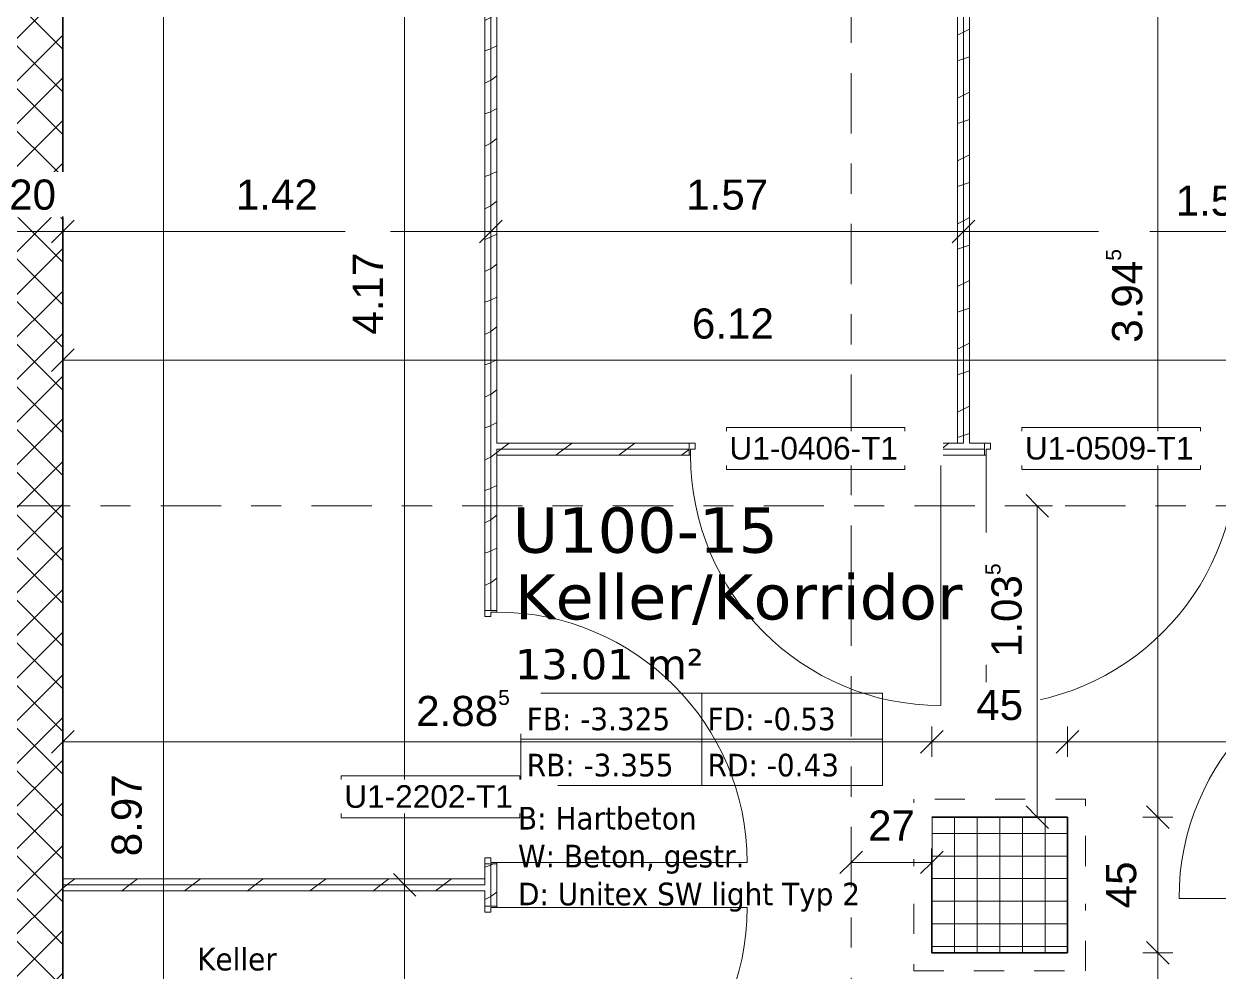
# Model space of a CAD drawing. Header units: metres. Extents: x -86 to 44, y -23 to 39.
# Drawn here: x 8.238 to 12.202, y 11.765 to 14.91 of the extents above; entities that cross this region are included whole.
import ezdxf

# ---------------------------------------------------------------- set-up
doc = ezdxf.new("R2010")
doc.units = ezdxf.units.M
doc.linetypes.add('_Rasterlinie_', pattern=[0.375, 0.2, -0.05, 0.075, -0.05])
doc.linetypes.add('Strichpunkt - Fein', pattern=[0.2, 0.1, -0.05, 0, -0.05])
for name, color, linetype, lineweight in [('A-____-____-DIMS', 7, 'Continuous', 5), ('A-____-____-DIMS-50', 7, 'Continuous', 5), ('A-AREA-____-IDEN', 7, 'Continuous', 5), ('A-DOOR-____-IDEN', 7, 'Continuous', 5), ('A-DOOR-____-OTLN', 7, 'Continuous', 9), ('A-DOOR-FRAM-MCUT', 7, 'Continuous', 9), ('A-DOOR-OPNG-OTLN', 7, 'Continuous', 9), ('A-FLOR-____-OVHD', 7, 'Strichpunkt - Fein', 9), ('A-WALL-____-MCUT', 7, 'Continuous', 35), ('A-WALL-____-PATT', 7, 'Continuous', 35), ('A-WALL-FNSH-MCUT', 7, 'Continuous', 35), ('S-COLS-____-MCUT', 7, 'Continuous', 35), ('S-COLS-____-OTLN', 7, 'Continuous', 9), ('S-GRID-____-OTLN', 7, 'Continuous', 5)]:
    doc.layers.add(name, color=color, linetype=linetype, lineweight=lineweight)
doc.styles.add('Arial_1', font='arial.ttf', dxfattribs={"height": 0.1})
doc.styles.add('Arial_2', font='arial.ttf', dxfattribs={"height": 0.075})
doc.styles.add('Verdana_2', font='verdana.ttf', dxfattribs={"height": 0.1})
doc.styles.add('Verdana_3', font='verdana.ttf', dxfattribs={"width": 0.9, "height": 0.075})
doc.styles.add('Verdana_4', font='verdana.ttf', dxfattribs={"height": 0.15})
doc.dimstyles.new('SUB_Rohbau_fein', dxfattribs={"dimscale": 0.3048, "dimtxt": 0.102026, "dimasz": 0.246063, "dimexe": 0.164042, "dimexo": 0.0625, "dimgap": 0.123031, "dimtad": 1, "dimdec": 1, "dimlfac": 100, "dimrnd": 0.5, "dimdsep": 46, "dimtxsty": 'Arial_1', "dimblk1": 'OBLIQUE', "dimblk2": 'OBLIQUE', "dimsah": 1, "dimcen": 0.09, "dimazin": 0, "dimtfac": 1, "dimtdec": 4, "dimtix": 1, "dimtmove": 0, "dimatfit": 3, "dimfxl": 0.164042, "dimfxlon": 1, "dimtvp": 1, "dimtfill": 1, "dimtolj": 1, "dimtzin": 0, "dimarcsym": 2})
doc.dimstyles.new('SUB_Rohbau_fein_2', dxfattribs={"dimscale": 0.3048, "dimtxt": 0.102026, "dimasz": 0.246063, "dimexe": 0.164042, "dimexo": 0.0625, "dimgap": 0.123031, "dimtad": 1, "dimrnd": 0.005, "dimzin": 0, "dimdsep": 46, "dimtxsty": 'Arial_1', "dimblk1": 'OBLIQUE', "dimblk2": 'OBLIQUE', "dimsah": 1, "dimcen": 0.09, "dimazin": 0, "dimtfac": 1, "dimtdec": 4, "dimtix": 1, "dimtmove": 2, "dimatfit": 3, "dimfxl": 0.164042, "dimfxlon": 1, "dimtvp": 1, "dimtfill": 1, "dimtolj": 1, "dimtzin": 0, "dimarcsym": 2})
doc.dimstyles.new('SUB_Rohbau_fein_7', dxfattribs={"dimscale": 0.3048, "dimtxt": 0.102026, "dimasz": 0.246063, "dimexe": 0.164042, "dimexo": 0.0625, "dimgap": 0.123031, "dimtad": 1, "dimrnd": 0.005, "dimzin": 0, "dimdsep": 46, "dimtxsty": 'Arial_1', "dimblk1": 'OBLIQUE', "dimblk2": 'OBLIQUE', "dimsah": 1, "dimcen": 0.09, "dimazin": 0, "dimtfac": 1, "dimtdec": 4, "dimtix": 1, "dimtmove": 0, "dimatfit": 3, "dimfxl": 0.164042, "dimfxlon": 1, "dimtvp": 1, "dimtfill": 1, "dimtolj": 1, "dimtzin": 0, "dimarcsym": 2})
doc.dimstyles.new('SUB_Rohbau_fein_8', dxfattribs={"dimscale": 0.3048, "dimtxt": 0.102026, "dimasz": 0.246063, "dimexe": 0.164042, "dimexo": 0.0625, "dimgap": 0.123031, "dimtad": 1, "dimdec": 1, "dimlfac": 100, "dimrnd": 0.5, "dimdsep": 46, "dimtxsty": 'Arial_1', "dimblk1": 'OBLIQUE', "dimblk2": 'OBLIQUE', "dimsah": 1, "dimcen": 0.09, "dimazin": 0, "dimtfac": 1, "dimtdec": 4, "dimtix": 1, "dimtmove": 0, "dimatfit": 3, "dimfxl": 0.164042, "dimfxlon": 1, "dimtvp": 1, "dimtfill": 1, "dimtolj": 1, "dimtzin": 0, "dimarcsym": 2})
pattern_1 = [(216.87, (0.0833, 0.20825), (0.62474926, 0.41650112), [0.10412, -0.93712]), (206.565, (0.20825, 0.14578), (-0.20825414, -0.2082493), [0.23283, -0.23283]), (198.435, (0.20825, 0.04165), (-0.41650024, -0.20824584), [0.13171, -0.52684])]

# ---------------------------------------------------------------- blocks, each defined once
blk = doc.blocks.new('TU DF 1 - Rahmenstock - stumpf einschlagend - 800x1900 Kellerabteil-V76--01_UG_OK_FFB_AF')
at = {"layer": 'A-DOOR-FRAM-MCUT', "color": 253, "true_color": 0x999999}
for p, q in [((-0.42, 0.02), (-0.4, 0.02)), ((-0.42, -0.02), (-0.42, 0.02)), ((-0.4, 0.02), (-0.4, 0)), ((0.4, 0.02), (0.42, 0.02)), ((0.4, 0), (0.4, 0.02)), ((0.42, 0.02), (0.42, -0.02)), ((-0.415, -0.02), (-0.42, -0.02)), ((-0.415, 0), (-0.415, -0.02)), ((-0.4, 0), (-0.415, 0)), ((0.415, 0), (0.4, 0)), ((0.415, -0.02), (0.415, 0)), ((0.42, -0.02), (0.415, -0.02))]:
    blk.add_line(p, q, dxfattribs=at)
at = {"layer": 'A-DOOR-OPNG-OTLN', "color": 253, "true_color": 0x999999}
blk.add_line((0.415, -0.02), (0.415, -0.85), dxfattribs=at)
blk.add_arc((0.415, -0.02), 0.83, 180, 270, dxfattribs=at)
blk = doc.blocks.new('TU DF 1 - Rahmenstock - stumpf einschlagend - 800x1900 Kellerabteil-V77--01_UG_OK_FFB_AF')
at = {"layer": 'A-DOOR-FRAM-MCUT', "color": 253, "true_color": 0x999999}
for p, q in [((-0.415, 0.02), (-0.42, 0.02)), ((-0.42, 0.02), (-0.42, -0.02)), ((-0.415, 0), (-0.415, 0.02)), ((-0.4, 0), (-0.415, 0)), ((-0.4, -0.02), (-0.4, 0)), ((0.415, 0), (0.4, 0)), ((0.4, 0), (0.4, -0.02)), ((0.42, 0.02), (0.415, 0.02)), ((0.415, 0.02), (0.415, 0)), ((0.42, -0.02), (0.42, 0.02)), ((-0.42, -0.02), (-0.4, -0.02)), ((0.4, -0.02), (0.42, -0.02))]:
    blk.add_line(p, q, dxfattribs=at)
at = {"layer": 'A-DOOR-OPNG-OTLN', "color": 253, "true_color": 0x999999}
blk.add_line((0.415, 0.02), (0.415, 0.85), dxfattribs=at)
blk.add_arc((0.415, 0.02), 0.83, 90, 180, dxfattribs=at)
blk = doc.blocks.new('TU DF 1 - Rahmenstock - stumpf einschlagend - 800x1900 Kellerabteil-41621821--01_UG_OK_FFB_AF')
at = {"layer": 'A-DOOR-FRAM-MCUT', "color": 253, "true_color": 0x999999}
for p, q in [((-0.42, 0.02), (-0.4, 0.02)), ((-0.42, -0.02), (-0.42, 0.02)), ((-0.4, 0.02), (-0.4, 0)), ((0.4, 0.02), (0.42, 0.02)), ((0.4, 0), (0.4, 0.02)), ((0.42, 0.02), (0.42, -0.02)), ((-0.415, -0.02), (-0.42, -0.02)), ((-0.415, 0), (-0.415, -0.02)), ((-0.4, 0), (-0.415, 0)), ((0.415, 0), (0.4, 0)), ((0.415, -0.02), (0.415, 0)), ((0.42, -0.02), (0.415, -0.02))]:
    blk.add_line(p, q, dxfattribs=at)
at = {"layer": 'A-DOOR-OPNG-OTLN', "color": 253, "true_color": 0x999999}
blk.add_line((0.415, -0.02), (0.415, -0.85), dxfattribs=at)
blk.add_arc((0.415, -0.02), 0.83, 180, 270, dxfattribs=at)
blk = doc.blocks.new('Beschriftung_Räume-SUB - OK_varriert-31033571--01_UG_OK_FFB_AF')
at = {"layer": 'A-AREA-____-IDEN'}
for p, q in [((0, -0.01263), (0.024, -0.01263)), ((0, -0.018752), (0, -0.01263)), ((0.012, -0.01263), (0.012, -0.018752)), ((0.024, -0.01263), (0.024, -0.018752)), ((0, -0.015691), (0.024, -0.015691)), ((0.024, -0.018752), (0, -0.018752))]:
    blk.add_line(p, q, dxfattribs=at)
blk = doc.blocks.new('DIMBLOCK476--01_UG_OK_FFB_AF')
at = {"layer": 'A-____-____-DIMS-50'}
for p, q in [((8.367, 13.7941), (8.367, 13.8441)), ((14.487, 13.7941), (14.487, 13.8441)), ((8.367, 13.7941), (8.4045, 13.8316)), ((14.487, 13.7941), (14.5245, 13.8316)), ((8.367, 13.7941), (8.3295, 13.7566)), ((14.487, 13.7941), (8.367, 13.7941)), ((8.367, 13.7941), (8.367, 13.7441)), ((14.487, 13.7941), (14.4495, 13.7566)), ((14.487, 13.7941), (14.487, 13.7441))]:
    blk.add_line(p, q, dxfattribs=at)
at = {"layer": 'A-____-____-DIMS-50', "color": 0, "insert": (10.4539, 13.9661), "char_height": 0.1, "width": 0.325653, "attachment_point": 1, "line_spacing_factor": 0.941778, "style": 'Arial_1', "bg_fill": 3, "box_fill_scale": 1.25, "bg_fill_color": 256, "bg_fill_true_color": 13158600, "bg_fill_transparency": 0}
blk.add_mtext('6.12', dxfattribs=at)
blk = doc.blocks.new('_Oblique')
at = {"color": 0, "linetype": 'ByBlock', "lineweight": -2}
blk.add_line((-0.5, -0.5), (0.5, 0.5), dxfattribs=at)
blk = doc.blocks.new('DIMBLOCK477--01_UG_OK_FFB_AF')
at = {"layer": 'A-____-____-DIMS-50'}
for p, q in [((8.367, 12.5291), (8.367, 12.5791)), ((11.2495, 12.5291), (11.2495, 12.5791)), ((8.367, 12.5291), (8.3295, 12.4916)), ((8.367, 12.5291), (8.4045, 12.5666)), ((8.367, 12.5291), (11.2495, 12.5291)), ((8.367, 12.5291), (8.367, 12.4791)), ((11.2495, 12.5291), (11.212, 12.4916)), ((11.2495, 12.5291), (11.287, 12.5666)), ((11.2495, 12.5291), (11.2495, 12.4791))]:
    blk.add_line(p, q, dxfattribs=at)
at = {"layer": 'A-____-____-DIMS-50', "color": 0, "insert": (9.5393, 12.7011), "char_height": 0.1, "width": 0.388091, "attachment_point": 1, "line_spacing_factor": 0.941778, "style": 'Arial_1', "bg_fill": 3, "box_fill_scale": 1.25, "bg_fill_color": 256, "bg_fill_true_color": 13158600, "bg_fill_transparency": 0}
blk.add_mtext('2.88\\A2\\H0.5x;\\S5^  ;\\H2x;', dxfattribs=at)
blk = doc.blocks.new('DIMBLOCK478--01_UG_OK_FFB_AF')
at = {"layer": 'A-____-____-DIMS-50'}
for p, q in [((11.2495, 12.5291), (11.2495, 12.5791)), ((11.6995, 12.5291), (11.6995, 12.5791)), ((11.2495, 12.5291), (11.212, 12.4916)), ((11.2495, 12.5291), (11.287, 12.5666)), ((11.2495, 12.5291), (11.6995, 12.5291)), ((11.2495, 12.5291), (11.2495, 12.4791)), ((11.6995, 12.5291), (11.662, 12.4916)), ((11.6995, 12.5291), (11.737, 12.5666)), ((11.6995, 12.5291), (11.6995, 12.4791))]:
    blk.add_line(p, q, dxfattribs=at)
at = {"layer": 'A-____-____-DIMS-50', "color": 0, "insert": (11.3969, 12.7011), "char_height": 0.1, "width": 0.186088, "attachment_point": 1, "line_spacing_factor": 0.941778, "style": 'Arial_1', "bg_fill": 3, "box_fill_scale": 1.25, "bg_fill_color": 256, "bg_fill_true_color": 13158600, "bg_fill_transparency": 0}
blk.add_mtext('45', dxfattribs=at)
blk = doc.blocks.new('DIMBLOCK479--01_UG_OK_FFB_AF')
at = {"layer": 'A-____-____-DIMS-50'}
for p, q in [((11.6995, 12.5291), (11.6995, 12.5791)), ((16.322, 12.5291), (16.322, 12.5791)), ((11.6995, 12.5291), (11.662, 12.4916)), ((11.6995, 12.5291), (11.737, 12.5666)), ((11.6995, 12.5291), (16.322, 12.5291)), ((11.6995, 12.5291), (11.6995, 12.4791)), ((16.322, 12.5291), (16.2845, 12.4916)), ((16.322, 12.5291), (16.3595, 12.5666)), ((16.322, 12.5291), (16.322, 12.4791))]:
    blk.add_line(p, q, dxfattribs=at)
at = {"layer": 'A-____-____-DIMS-50', "color": 0, "insert": (13.2564, 12.7011), "char_height": 0.1, "width": 0.388091, "attachment_point": 1, "line_spacing_factor": 0.941778, "style": 'Arial_1', "bg_fill": 3, "box_fill_scale": 1.25, "bg_fill_color": 256, "bg_fill_true_color": 13158600, "bg_fill_transparency": 0}
blk.add_mtext('4.62\\A2\\H0.5x;\\S5^  ;\\H2x;', dxfattribs=at)
blk = doc.blocks.new('DIMBLOCK503--01_UG_OK_FFB_AF')
at = {"layer": 'A-____-____-DIMS-50'}
for p, q in [((8.7011, 16.2216), (8.6636, 16.2591)), ((8.7011, 16.2216), (8.6511, 16.2216)), ((8.7011, 16.2216), (8.7011, 7.2516)), ((8.7011, 16.2216), (8.7386, 16.1841)), ((8.7011, 16.2216), (8.7511, 16.2216)), ((8.7011, 7.2516), (8.6636, 7.2891)), ((8.7011, 7.2516), (8.6511, 7.2516)), ((8.7011, 7.2516), (8.7386, 7.2141)), ((8.7011, 7.2516), (8.7511, 7.2516))]:
    blk.add_line(p, q, dxfattribs=at)
at = {"layer": 'A-____-____-DIMS-50', "color": 0, "insert": (8.529, 12.1492), "char_height": 0.1, "width": 0.325653, "attachment_point": 1, "rotation": 90, "line_spacing_factor": 0.941778, "style": 'Arial_1', "bg_fill": 3, "box_fill_scale": 1.25, "bg_fill_color": 256, "bg_fill_true_color": 13158600, "bg_fill_transparency": 0}
blk.add_mtext('8.97', dxfattribs=at)
blk = doc.blocks.new('DIMBLOCK1500--01_UG_OK_FFB_AF')
at = {"layer": 'A-____-____-DIMS-50'}
for p, q in [((8.167, 14.2216), (8.167, 14.2716)), ((8.367, 14.2216), (8.367, 14.2716)), ((8.167, 14.2216), (8.2045, 14.2591)), ((8.367, 14.2216), (8.4045, 14.2591)), ((8.167, 14.2216), (8.1295, 14.1841)), ((8.167, 14.2216), (8.367, 14.2216)), ((8.167, 14.2216), (8.167, 14.1716)), ((8.367, 14.2216), (8.3295, 14.1841)), ((8.367, 14.2216), (8.367, 14.1716))]:
    blk.add_line(p, q, dxfattribs=at)
at = {"layer": 'A-____-____-DIMS-50', "color": 0, "insert": (8.1894, 14.3936), "char_height": 0.1, "width": 0.186088, "attachment_point": 1, "line_spacing_factor": 0.941778, "style": 'Arial_1', "bg_fill": 3, "box_fill_scale": 1.25, "bg_fill_color": 256, "bg_fill_true_color": 13158600, "bg_fill_transparency": 0}
blk.add_mtext('20', dxfattribs=at)
blk = doc.blocks.new('DIMBLOCK1501--01_UG_OK_FFB_AF')
at = {"layer": 'A-____-____-DIMS-50'}
for p, q in [((8.367, 14.2216), (8.367, 14.2716)), ((9.787, 14.2216), (9.787, 14.2716)), ((8.367, 14.2216), (8.4045, 14.2591)), ((9.787, 14.2216), (9.8245, 14.2591)), ((8.367, 14.2216), (8.3295, 14.1841)), ((8.367, 14.2216), (9.787, 14.2216)), ((8.367, 14.2216), (8.367, 14.1716)), ((9.787, 14.2216), (9.7495, 14.1841)), ((9.787, 14.2216), (9.787, 14.1716))]:
    blk.add_line(p, q, dxfattribs=at)
at = {"layer": 'A-____-____-DIMS-50', "color": 0, "insert": (8.9413, 14.3936), "char_height": 0.1, "width": 0.325653, "attachment_point": 1, "line_spacing_factor": 0.941778, "style": 'Arial_1', "bg_fill": 3, "box_fill_scale": 1.25, "bg_fill_color": 256, "bg_fill_true_color": 13158600, "bg_fill_transparency": 0}
blk.add_mtext('1.42', dxfattribs=at)
blk = doc.blocks.new('DIMBLOCK1502--01_UG_OK_FFB_AF')
at = {"layer": 'A-____-____-DIMS-50'}
for p, q in [((9.787, 14.2216), (9.787, 14.2716)), ((11.3545, 14.2216), (11.3545, 14.2716)), ((9.787, 14.2216), (9.8245, 14.2591)), ((11.3545, 14.2216), (11.392, 14.2591)), ((9.787, 14.2216), (9.7495, 14.1841)), ((9.787, 14.2216), (11.3545, 14.2216)), ((9.787, 14.2216), (9.787, 14.1716)), ((11.3545, 14.2216), (11.317, 14.1841)), ((11.3545, 14.2216), (11.3545, 14.1716))]:
    blk.add_line(p, q, dxfattribs=at)
at = {"layer": 'A-____-____-DIMS-50', "color": 0, "insert": (10.435, 14.3936), "char_height": 0.1, "width": 0.325653, "attachment_point": 1, "line_spacing_factor": 0.941778, "style": 'Arial_1', "bg_fill": 3, "box_fill_scale": 1.25, "bg_fill_color": 256, "bg_fill_true_color": 13158600, "bg_fill_transparency": 0}
blk.add_mtext('1.57', dxfattribs=at)
blk = doc.blocks.new('DIMBLOCK1503--01_UG_OK_FFB_AF')
at = {"layer": 'A-____-____-DIMS-50'}
for p, q in [((11.3545, 14.2216), (11.3545, 14.2716)), ((12.9195, 14.2216), (12.9195, 14.2716)), ((11.3545, 14.2216), (11.392, 14.2591)), ((12.9195, 14.2216), (12.957, 14.2591)), ((11.3545, 14.2216), (11.317, 14.1841)), ((11.3545, 14.2216), (12.9195, 14.2216)), ((11.3545, 14.2216), (11.3545, 14.1716)), ((12.9195, 14.2216), (12.882, 14.1841)), ((12.9195, 14.2216), (12.9195, 14.1716))]:
    blk.add_line(p, q, dxfattribs=at)
at = {"layer": 'A-____-____-DIMS-50', "color": 0, "insert": (12.0583, 14.3936), "char_height": 0.1, "width": 0.388091, "attachment_point": 1, "line_spacing_factor": 0.941778, "style": 'Arial_1', "bg_fill": 3, "box_fill_scale": 1.25, "bg_fill_color": 256, "bg_fill_true_color": 13158600, "bg_fill_transparency": 0}
blk.add_mtext('1.56\\A2\\H0.5x;\\S5^  ;\\H2x;', dxfattribs=at)
blk = doc.blocks.new('DIMBLOCK1506--01_UG_OK_FFB_AF')
at = {"layer": 'A-____-____-DIMS-50'}
for p, q in [((9.5011, 16.2216), (9.4636, 16.2591)), ((9.5011, 16.2216), (9.4511, 16.2216)), ((9.5011, 16.2216), (9.5011, 12.0541)), ((9.5011, 16.2216), (9.5386, 16.1841)), ((9.5011, 16.2216), (9.5511, 16.2216)), ((9.5011, 12.0541), (9.4636, 12.0916)), ((9.5011, 12.0541), (9.4511, 12.0541)), ((9.5011, 12.0541), (9.5386, 12.0166)), ((9.5011, 12.0541), (9.5511, 12.0541))]:
    blk.add_line(p, q, dxfattribs=at)
at = {"layer": 'A-____-____-DIMS-50', "color": 0, "insert": (9.329, 13.879), "char_height": 0.1, "width": 0.325653, "attachment_point": 1, "rotation": 90, "line_spacing_factor": 0.941778, "style": 'Arial_1', "bg_fill": 3, "box_fill_scale": 1.25, "bg_fill_color": 256, "bg_fill_true_color": 13158600, "bg_fill_transparency": 0}
blk.add_mtext('4.17', dxfattribs=at)
blk = doc.blocks.new('DIMBLOCK1507--01_UG_OK_FFB_AF')
at = {"layer": 'A-____-____-DIMS-50'}
for p, q in [((9.5011, 12.0541), (9.4636, 12.0916)), ((9.5011, 12.0541), (9.4511, 12.0541)), ((9.5011, 12.0541), (9.5011, 7.2516)), ((9.5011, 12.0541), (9.5386, 12.0166)), ((9.5011, 12.0541), (9.5511, 12.0541)), ((9.5011, 7.2516), (9.4636, 7.2891)), ((9.5011, 7.2516), (9.4511, 7.2516)), ((9.5011, 7.2516), (9.5386, 7.2141)), ((9.5011, 7.2516), (9.5511, 7.2516))]:
    blk.add_line(p, q, dxfattribs=at)
at = {"layer": 'A-____-____-DIMS-50', "color": 0, "insert": (9.329, 9.366), "char_height": 0.1, "width": 0.388091, "attachment_point": 1, "rotation": 90, "line_spacing_factor": 0.941778, "style": 'Arial_1', "bg_fill": 3, "box_fill_scale": 1.25, "bg_fill_color": 256, "bg_fill_true_color": 13158600, "bg_fill_transparency": 0}
blk.add_mtext('4.80\\A2\\H0.5x;\\S5^  ;\\H2x;', dxfattribs=at)
blk = doc.blocks.new('DIMBLOCK1517--01_UG_OK_FFB_AF')
at = {"layer": 'A-____-____-DIMS-50'}
for p, q in [((9.5011, 16.2216), (9.4636, 16.2591)), ((9.5011, 16.2216), (9.4511, 16.2216)), ((9.5011, 16.2216), (9.5011, 12.0541)), ((9.5011, 16.2216), (9.5386, 16.1841)), ((9.5011, 16.2216), (9.5511, 16.2216)), ((9.5011, 12.0541), (9.4636, 12.0916)), ((9.5011, 12.0541), (9.4511, 12.0541)), ((9.5011, 12.0541), (9.5386, 12.0166)), ((9.5011, 12.0541), (9.5511, 12.0541))]:
    blk.add_line(p, q, dxfattribs=at)
at = {"layer": 'A-____-____-DIMS-50', "color": 0, "insert": (9.329, 13.879), "char_height": 0.1, "width": 0.325653, "attachment_point": 1, "rotation": 90, "line_spacing_factor": 0.941778, "style": 'Arial_1', "bg_fill": 3, "box_fill_scale": 1.25, "bg_fill_color": 256, "bg_fill_true_color": 13158600, "bg_fill_transparency": 0}
blk.add_mtext('4.17', dxfattribs=at)
blk = doc.blocks.new('DIMBLOCK1518--01_UG_OK_FFB_AF')
at = {"layer": 'A-____-____-DIMS-50'}
for p, q in [((9.5011, 12.0541), (9.4636, 12.0916)), ((9.5011, 12.0541), (9.4511, 12.0541)), ((9.5011, 12.0541), (9.5011, 7.2516)), ((9.5011, 12.0541), (9.5386, 12.0166)), ((9.5011, 12.0541), (9.5511, 12.0541)), ((9.5011, 7.2516), (9.4636, 7.2891)), ((9.5011, 7.2516), (9.4511, 7.2516)), ((9.5011, 7.2516), (9.5386, 7.2141)), ((9.5011, 7.2516), (9.5511, 7.2516))]:
    blk.add_line(p, q, dxfattribs=at)
at = {"layer": 'A-____-____-DIMS-50', "color": 0, "insert": (9.329, 9.366), "char_height": 0.1, "width": 0.388091, "attachment_point": 1, "rotation": 90, "line_spacing_factor": 0.941778, "style": 'Arial_1', "bg_fill": 3, "box_fill_scale": 1.25, "bg_fill_color": 256, "bg_fill_true_color": 13158600, "bg_fill_transparency": 0}
blk.add_mtext('4.80\\A2\\H0.5x;\\S5^  ;\\H2x;', dxfattribs=at)
blk = doc.blocks.new('DIMBLOCK1523--01_UG_OK_FFB_AF')
at = {"layer": 'A-____-____-DIMS-50'}
for p, q in [((11.9995, 11.8291), (11.962, 11.8666)), ((11.9995, 11.8291), (11.9495, 11.8291)), ((11.9995, 7.2516), (11.9995, 11.8291)), ((11.9995, 11.8291), (12.037, 11.7916)), ((11.9995, 11.8291), (12.0495, 11.8291)), ((11.9995, 7.2516), (11.962, 7.2891)), ((11.9995, 7.2516), (11.9495, 7.2516)), ((11.9995, 7.2516), (12.037, 7.2141)), ((11.9995, 7.2516), (12.0495, 7.2516))]:
    blk.add_line(p, q, dxfattribs=at)
at = {"layer": 'A-____-____-DIMS-50', "color": 0, "insert": (11.8275, 9.4046), "char_height": 0.1, "width": 0.325653, "attachment_point": 1, "rotation": 90, "line_spacing_factor": 0.941778, "style": 'Arial_1', "bg_fill": 3, "box_fill_scale": 1.25, "bg_fill_color": 256, "bg_fill_true_color": 13158600, "bg_fill_transparency": 0}
blk.add_mtext('4.58', dxfattribs=at)
blk = doc.blocks.new('DIMBLOCK1524--01_UG_OK_FFB_AF')
at = {"layer": 'A-____-____-DIMS-50'}
for p, q in [((11.9995, 12.2791), (11.962, 12.3166)), ((11.9995, 12.2791), (11.9495, 12.2791)), ((11.9995, 11.8291), (11.9995, 12.2791)), ((11.9995, 12.2791), (12.037, 12.2416)), ((11.9995, 12.2791), (12.0495, 12.2791)), ((11.9995, 11.8291), (11.962, 11.8666)), ((11.9995, 11.8291), (11.9495, 11.8291)), ((11.9995, 11.8291), (12.037, 11.7916)), ((11.9995, 11.8291), (12.0495, 11.8291))]:
    blk.add_line(p, q, dxfattribs=at)
at = {"layer": 'A-____-____-DIMS-50', "color": 0, "insert": (11.8275, 11.9765), "char_height": 0.1, "width": 0.186088, "attachment_point": 1, "rotation": 90, "line_spacing_factor": 0.941778, "style": 'Arial_1', "bg_fill": 3, "box_fill_scale": 1.25, "bg_fill_color": 256, "bg_fill_true_color": 13158600, "bg_fill_transparency": 0}
blk.add_mtext('45', dxfattribs=at)
blk = doc.blocks.new('DIMBLOCK1525--01_UG_OK_FFB_AF')
at = {"layer": 'A-____-____-DIMS-50'}
for p, q in [((11.9995, 16.2216), (11.962, 16.2591)), ((11.9995, 16.2216), (11.9495, 16.2216)), ((11.9995, 12.2791), (11.9995, 16.2216)), ((11.9995, 16.2216), (12.037, 16.1841)), ((11.9995, 16.2216), (12.0495, 16.2216)), ((11.9995, 12.2791), (11.962, 12.3166)), ((11.9995, 12.2791), (11.9495, 12.2791)), ((11.9995, 12.2791), (12.037, 12.2416)), ((11.9995, 12.2791), (12.0495, 12.2791))]:
    blk.add_line(p, q, dxfattribs=at)
at = {"layer": 'A-____-____-DIMS-50', "color": 0, "insert": (11.8275, 13.8524), "char_height": 0.1, "width": 0.388091, "attachment_point": 1, "rotation": 90, "line_spacing_factor": 0.941778, "style": 'Arial_1', "bg_fill": 3, "box_fill_scale": 1.25, "bg_fill_color": 256, "bg_fill_true_color": 13158600, "bg_fill_transparency": 0}
blk.add_mtext('3.94\\A2\\H0.5x;\\S5^  ;\\H2x;', dxfattribs=at)
blk = doc.blocks.new('DIMBLOCK2029--01_UG_OK_FFB_AF')
at = {"layer": 'A-____-____-DIMS-50'}
for p, q in [((10.982, 12.1291), (10.982, 12.1791)), ((11.2495, 12.1291), (11.2495, 12.1791)), ((10.982, 12.1291), (11.0195, 12.1666)), ((11.2495, 12.1291), (11.287, 12.1666)), ((10.982, 12.1291), (10.9445, 12.0916)), ((10.982, 12.1291), (11.2495, 12.1291)), ((10.982, 12.1291), (10.982, 12.0791)), ((11.2495, 12.1291), (11.212, 12.0916)), ((11.2495, 12.1291), (11.2495, 12.0791))]:
    blk.add_line(p, q, dxfattribs=at)
at = {"layer": 'A-____-____-DIMS-50', "color": 0, "insert": (11.0382, 12.3011), "char_height": 0.1, "width": 0.186088, "attachment_point": 1, "line_spacing_factor": 0.941778, "style": 'Arial_1', "bg_fill": 3, "box_fill_scale": 1.25, "bg_fill_color": 256, "bg_fill_true_color": 13158600, "bg_fill_transparency": 0}
blk.add_mtext('27', dxfattribs=at)
blk = doc.blocks.new('DIMBLOCK2030--01_UG_OK_FFB_AF')
at = {"layer": 'A-____-____-DIMS-50'}
for p, q in [((11.5995, 13.3116), (11.562, 13.3491)), ((11.5995, 13.3116), (11.5495, 13.3116)), ((11.5995, 12.2791), (11.5995, 13.3116)), ((11.5995, 13.3116), (11.637, 13.2741)), ((11.5995, 13.3116), (11.6495, 13.3116)), ((11.5995, 12.2791), (11.562, 12.3166)), ((11.5995, 12.2791), (11.5495, 12.2791)), ((11.5995, 12.2791), (11.637, 12.2416)), ((11.5995, 12.2791), (11.6495, 12.2791))]:
    blk.add_line(p, q, dxfattribs=at)
at = {"layer": 'A-____-____-DIMS-50', "color": 0, "insert": (11.4275, 12.8098), "char_height": 0.1, "width": 0.388091, "attachment_point": 1, "rotation": 90, "line_spacing_factor": 0.941778, "style": 'Arial_1', "bg_fill": 3, "box_fill_scale": 1.25, "bg_fill_color": 256, "bg_fill_true_color": 13158600, "bg_fill_transparency": 0}
blk.add_mtext('1.03\\A2\\H0.5x;\\S5^  ;\\H2x;', dxfattribs=at)

msp = doc.modelspace()

# ---------------------------------------------------------------- hatches: boundary and pattern name
at = {"layer": 'A-WALL-____-PATT', "lineweight": 9}
h = msp.add_hatch(dxfattribs=at)
h.set_pattern_fill('FP_1', color=256, style=0, pattern_type=2)
h.set_pattern_definition([(45, (0, 0), (-0.0707107, 0.0707107), []), (135, (0, 0), (-0.0707107, -0.0707107), [])])
h.paths.add_polyline_path([(8.3295, 7.2516), (8.367, 7.2516), (8.367, 16.5716), (8.167, 16.5716), (8.167, 7.2516), (8.2895, 7.2516)])
at = {"layer": 'A-WALL-____-PATT', "lineweight": 9, "true_color": 0xc3b7ad}
h = msp.add_hatch(dxfattribs=at)
h.set_pattern_fill('FP_4', color=9, style=0, pattern_type=2)
h.set_pattern_definition(pattern_1)
h.paths.add_polyline_path([(9.787, 7.2516), (9.787, 11.1441), (9.767, 11.1441), (9.767, 7.2516)])
h.paths.add_polyline_path([(9.767, 11.9841), (9.787, 11.9841), (9.787, 12.1241), (9.767, 12.1241), (9.767, 12.0341)])
h.paths.add_polyline_path([(9.787, 12.9641), (9.787, 16.2216), (9.767, 16.2216), (9.767, 12.9641)])
h = msp.add_hatch(dxfattribs=at)
h.set_pattern_fill('FP_4', color=9, style=0, pattern_type=2)
h.set_pattern_definition(pattern_1)
h.paths.add_polyline_path([(9.787, 7.2516), (9.807, 7.2516), (9.807, 11.1441), (9.787, 11.1441), (9.787, 7.8838)])
h.paths.add_polyline_path([(9.787, 11.9841), (9.807, 11.9841), (9.807, 12.1241), (9.787, 12.1241)])
h.paths.add_polyline_path([(9.787, 12.9641), (9.807, 12.9641), (9.807, 16.2216), (9.787, 16.2216), (9.787, 13.7178)])
h = msp.add_hatch(dxfattribs=at)
h.set_pattern_fill('FP_4', color=9, style=0, pattern_type=2)
h.set_pattern_definition(pattern_1)
h.paths.add_polyline_path([(11.3345, 13.5191), (11.3545, 13.5191), (11.3545, 16.2216), (11.3345, 16.2216), (11.3345, 13.7178)])
h = msp.add_hatch(dxfattribs=at)
h.set_pattern_fill('FP_4', color=9, style=0, pattern_type=2)
h.set_pattern_definition(pattern_1)
h.paths.add_polyline_path([(11.3545, 13.5191), (11.3745, 13.5191), (11.3745, 16.2216), (11.3545, 16.2216), (11.3545, 13.7178)])
h = msp.add_hatch(dxfattribs=at)
h.set_pattern_fill('FP_4', color=9, style=0, pattern_type=2)
h.set_pattern_definition(pattern_1)
h.paths.add_polyline_path([(12.8995, 13.4991), (12.8995, 13.5191), (12.2645, 13.5191), (12.2645, 13.4991), (12.3945, 13.4991)])
h.paths.add_polyline_path([(10.1536, 13.4991), (10.4445, 13.4991), (10.4445, 13.5191), (9.807, 13.5191), (9.807, 13.4991)])
h.paths.add_polyline_path([(11.4245, 13.4991), (11.4245, 13.5191), (11.2845, 13.5191), (11.2845, 13.4991), (11.3829, 13.4991)])
h = msp.add_hatch(dxfattribs=at)
h.set_pattern_fill('FP_4', color=9, style=0, pattern_type=2)
h.set_pattern_definition(pattern_1)
h.paths.add_polyline_path([(10.4445, 13.4791), (10.4445, 13.4991), (9.807, 13.4991), (9.807, 13.4791), (10.3721, 13.4791)])
h.paths.add_polyline_path([(11.2845, 13.4791), (11.4245, 13.4791), (11.4245, 13.4991), (11.2845, 13.4991)])
h.paths.add_polyline_path([(12.3945, 13.4791), (12.8995, 13.4791), (12.8995, 13.4991), (12.2645, 13.4991), (12.2645, 13.4791)])
h = msp.add_hatch(dxfattribs=at)
h.set_pattern_fill('FP_4', color=9, style=0, pattern_type=2)
h.set_pattern_definition(pattern_1)
h.paths.add_polyline_path([(9.3598, 12.0541), (9.767, 12.0541), (9.767, 12.0741), (8.367, 12.0741), (8.367, 12.0541), (8.3691, 12.0541)])
h = msp.add_hatch(dxfattribs=at)
h.set_pattern_fill('FP_4', color=9, style=0, pattern_type=2)
h.set_pattern_definition(pattern_1)
h.paths.add_polyline_path([(9.3598, 12.0341), (9.767, 12.0341), (9.767, 12.0541), (8.367, 12.0541), (8.367, 12.0341), (8.3712, 12.0341)])
at = {"layer": 'S-COLS-____-OTLN'}
h = msp.add_hatch(dxfattribs=at)
h.set_pattern_fill('FP_2', color=256, style=0, pattern_type=2)
h.set_pattern_definition([(0, (0, 0), (0, 0.075), []), (90, (0, 0), (-0.075, 5e-18), [])])
h.paths.add_polyline_path([(11.2495, 11.8291), (11.6995, 11.8291), (11.6995, 12.2791), (11.2495, 12.2791)])

# ---------------------------------------------------------------- linework, layer by layer
at = {"layer": 'A-DOOR-____-IDEN', "flags": 128}
msp.add_lwpolyline([(10.5684, 13.5709), (11.1604, 13.5709), (11.1604, 13.4319), (10.5684, 13.4319)], close=True, dxfattribs=at)
at = {"layer": 'A-FLOR-____-OVHD'}
for p, q in [((11.7595, 12.3391), (11.1895, 12.3391)), ((11.1895, 12.3391), (11.1895, 12.1166)), ((11.7595, 12.1166), (11.7595, 12.3391)), ((11.1895, 11.9916), (11.1895, 11.7691)), ((11.7595, 11.7691), (11.7595, 11.9916)), ((11.1895, 11.7691), (11.7595, 11.7691))]:
    msp.add_line(p, q, dxfattribs=at)
at = {"layer": 'A-WALL-____-MCUT'}
msp.add_line((8.367, 7.2516), (8.367, 16.2216), dxfattribs=at)
at = {"layer": 'A-WALL-____-MCUT', "color": 253, "lineweight": 9, "true_color": 0x999999}
for p, q in [((9.787, 12.9641), (9.787, 16.2216)), ((11.3545, 13.5191), (11.3545, 16.2216)), ((11.3345, 13.5191), (11.3545, 13.5191)), ((10.4445, 13.4991), (9.807, 13.4991)), ((9.807, 13.4991), (9.807, 13.4791)), ((11.4245, 13.4991), (11.2845, 13.4991)), ((9.787, 11.9841), (9.787, 12.1241)), ((9.767, 12.0541), (8.367, 12.0541)), ((9.767, 12.0541), (9.767, 12.0741))]:
    msp.add_line(p, q, dxfattribs=at)
at = {"layer": 'A-WALL-FNSH-MCUT', "color": 253, "lineweight": 9, "true_color": 0x999999}
for p, q in [((9.767, 16.2216), (9.767, 12.9641)), ((9.807, 13.5191), (9.807, 16.2216)), ((11.3345, 16.2216), (11.3345, 13.5191)), ((11.3745, 13.5191), (11.3745, 16.2216)), ((10.4445, 13.5191), (9.807, 13.5191)), ((10.4445, 13.4791), (10.4445, 13.5191)), ((11.3345, 13.5191), (11.2845, 13.5191)), ((11.2845, 13.5191), (11.2845, 13.4791)), ((11.4245, 13.5191), (11.3745, 13.5191)), ((11.4245, 13.4791), (11.4245, 13.5191)), ((9.807, 12.9641), (9.807, 13.4791)), ((9.807, 13.4791), (10.4445, 13.4791)), ((11.2845, 13.4791), (11.4245, 13.4791)), ((9.767, 12.9641), (9.807, 12.9641)), ((9.767, 12.1241), (9.767, 12.0741)), ((9.807, 12.1241), (9.767, 12.1241)), ((9.807, 11.9841), (9.807, 12.1241)), ((9.767, 12.0741), (8.367, 12.0741)), ((8.367, 12.0341), (9.767, 12.0341)), ((9.767, 12.0341), (9.767, 11.9841)), ((9.767, 11.9841), (9.807, 11.9841))]:
    msp.add_line(p, q, dxfattribs=at)
at = {"layer": 'S-COLS-____-MCUT'}
for p, q in [((11.6995, 12.2791), (11.2495, 12.2791)), ((11.2495, 12.2791), (11.2495, 11.8291)), ((11.6995, 11.8291), (11.6995, 12.2791)), ((11.2495, 11.8291), (11.6995, 11.8291))]:
    msp.add_line(p, q, dxfattribs=at)
at = {"layer": 'S-GRID-____-OTLN', "color": 8, "linetype": '_Rasterlinie_', "true_color": 0x808080}
for p, q in [((10.982, -3.9534), (10.982, 34.9016)), ((-34.308, 13.3116), (27.9515, 13.3116))]:
    msp.add_line(p, q, dxfattribs=at)

# ---------------------------------------------------------------- block references
at = {"layer": 'A-AREA-____-IDEN', "xscale": 49.99999999999998, "yscale": 49.99999999999998, "zscale": 49.99999999999998}
msp.add_blockref('Beschriftung_Räume-SUB - OK_varriert-31033571--01_UG_OK_FFB_AF', (9.8864, 13.3217), dxfattribs=at)
at = {"layer": 'A-DOOR-____-OTLN', "color": 253, "true_color": 0x999999}
msp.add_blockref('TU DF 1 - Rahmenstock - stumpf einschlagend - 800x1900 Kellerabteil-V76--01_UG_OK_FFB_AF', (10.8645, 13.4991), dxfattribs=at)
for name, p, rotation in [('TU DF 1 - Rahmenstock - stumpf einschlagend - 800x1900 Kellerabteil-V77--01_UG_OK_FFB_AF', (11.8445, 13.4991), 180), ('TU DF 1 - Rahmenstock - stumpf einschlagend - 800x1900 Kellerabteil-V77--01_UG_OK_FFB_AF', (9.787, 12.5441), 270.0000000000001), ('TU DF 1 - Rahmenstock - stumpf einschlagend - 800x1900 Kellerabteil-41621821--01_UG_OK_FFB_AF', (12.9195, 12.4241), 269.9999999999999), ('TU DF 1 - Rahmenstock - stumpf einschlagend - 800x1900 Kellerabteil-V76--01_UG_OK_FFB_AF', (9.787, 11.5641), 90.00000000000007)]:
    msp.add_blockref(name, p, dxfattribs=dict(at, rotation=rotation))

# ---------------------------------------------------------------- texts
at = {"layer": 'A-AREA-____-IDEN', "attachment_point": 1}
for s, insert, char_height, width, style in [('U100-15', (9.8596, 13.306), 0.15, 1.074261, 'Verdana_4'), ('Keller/Korridor', (9.8668, 13.0848), 0.15, 1.819831, 'Verdana_4'), ('13.01 m²', (9.8672, 12.8363), 0.1, 0.817721, 'Verdana_2'), ('FB: -3.325', (9.906, 12.6423), 0.075, 0.624114, 'Verdana_3'), ('FD: -0.53', (10.506, 12.6423), 0.075, 0.562785, 'Verdana_3'), ('RB: -3.355', (9.906, 12.4892), 0.075, 0.638544, 'Verdana_3'), ('RD: -0.43', (10.506, 12.4892), 0.075, 0.577215, 'Verdana_3'), ('B: Hartbeton', (9.8771, 12.313), 0.075, 0.753987, 'Verdana_3'), ('W: Beton, gestr.', (9.8771, 12.1873), 0.075, 0.970443, 'Verdana_3'), ('D: Unitex SW light Typ 2', (9.8771, 12.0616), 0.075, 1.450253, 'Verdana_3')]:
    msp.add_mtext(s, dxfattribs=dict(at, insert=insert, char_height=char_height, width=width, style=style))
at = {"layer": 'A-AREA-____-IDEN', "color": 8, "true_color": 0x808080, "insert": (8.8128, 11.8457), "char_height": 0.075, "width": 0.331899, "attachment_point": 1, "style": 'Verdana_3'}
msp.add_mtext('Keller', dxfattribs=at)

# ---------------------------------------------------------------- dimensions: what is measured, and where the dimension line sits
at = {"layer": 'A-____-____-DIMS'}
dim = msp.add_linear_dim(base=(11.9995, 11.8291), p1=(11.9495, 7.2516), p2=(11.9495, 11.8291), angle=90, dimstyle='SUB_Rohbau_fein_7', override={"dimpost": '<>', "dimfxl": 4.5775}, dxfattribs=at)
dim.commit()
dim.dimension.update_dxf_attribs({"geometry": 'DIMBLOCK1523--01_UG_OK_FFB_AF', "text_midpoint": (11.9109, 9.5403)})

# ---------------------------------------------------------------- next in the draw order: texts
at = {"layer": 'A-DOOR-____-IDEN', "insert": (10.5784, 13.54), "char_height": 0.075, "width": 0.689451, "attachment_point": 1, "style": 'Arial_2', "bg_fill": 3, "box_fill_scale": 1.25, "bg_fill_color": 256, "bg_fill_true_color": 13158600, "bg_fill_transparency": 0}
msp.add_mtext('U1-0406-T1', dxfattribs=at)

# ---------------------------------------------------------------- next in the draw order: dimensions: what is measured, and where the dimension line sits
at = {"layer": 'A-____-____-DIMS'}
for base, p1, p2, override, picture, middle in [((8.367, 14.2216), (8.167, 14.2716), (8.367, 14.2716), {"dimpost": '<>', "dimfxl": 0.2}, 'DIMBLOCK1500--01_UG_OK_FFB_AF', (8.267, 14.3101)), ((11.2494859313, 12.1290575671), (10.9819859313, 12.1790575671), (11.2494859313, 12.1790575671), {"dimpost": '<>', "dimfxl": 0.2675}, 'DIMBLOCK2029--01_UG_OK_FFB_AF', (11.1157359313, 12.2167622058))]:
    dim = msp.add_linear_dim(base=base, p1=p1, p2=p2, dimstyle='SUB_Rohbau_fein_8', override=override, dxfattribs=at)
    dim.commit()
    dim.dimension.update_dxf_attribs({"geometry": picture, "text_midpoint": middle})
dim = msp.add_linear_dim(base=(8.367, 13.7941), p1=(14.487, 13.7441), p2=(8.367, 13.7441), dimstyle='SUB_Rohbau_fein_2', override={"dimpost": '<>', "dimfxl": 6.12}, dxfattribs=at)
dim.commit()
dim.dimension.update_dxf_attribs({"geometry": 'DIMBLOCK476--01_UG_OK_FFB_AF', "text_midpoint": (10.6167, 13.8995), "dimtype": 160})
dim = msp.add_linear_dim(base=(11.2495, 12.5291), p1=(8.367, 12.5791), p2=(11.2495, 12.4791), text='\\A1;2.88\\Q;{\\A1;{\\H0.5x;\\S5^ ;}}', dimstyle='SUB_Rohbau_fein_2', override={"dimpost": '<>', "dimfxl": 2.884234}, dxfattribs=at)
dim.commit()
dim.dimension.update_dxf_attribs({"geometry": 'DIMBLOCK477--01_UG_OK_FFB_AF', "text_midpoint": (9.7333, 12.6344), "dimtype": 160})
dim = msp.add_linear_dim(base=(11.9995, 12.2791), p1=(11.9495, 11.8291), p2=(11.9495, 12.2791), angle=90, dimstyle='SUB_Rohbau_fein_8', override={"dimpost": '<>', "dimfxl": 0.45}, dxfattribs=at)
dim.commit()
dim.dimension.update_dxf_attribs({"geometry": 'DIMBLOCK1524--01_UG_OK_FFB_AF', "text_midpoint": (11.9111, 12.0541)})

# ---------------------------------------------------------------- next in the draw order: dimensions: what is measured, and where the dimension line sits
dim = msp.add_linear_dim(base=(8.7011, 7.2516), p1=(8.7511, 16.2216), p2=(8.7511, 7.2516), angle=90, dimstyle='SUB_Rohbau_fein_2', override={"dimpost": '<>', "dimfxl": 8.970004}, dxfattribs=at)
dim.commit()
dim.dimension.update_dxf_attribs({"geometry": 'DIMBLOCK503--01_UG_OK_FFB_AF', "text_midpoint": (8.5957, 12.312), "dimtype": 160, "text_rotation": 90})
dim = msp.add_linear_dim(base=(11.6995, 12.5291), p1=(11.2495, 12.4791), p2=(11.6995, 12.4791), dimstyle='SUB_Rohbau_fein', override={"dimpost": '<>', "dimfxl": 0.45}, dxfattribs=at)
dim.commit()
dim.dimension.update_dxf_attribs({"geometry": 'DIMBLOCK478--01_UG_OK_FFB_AF', "text_midpoint": (11.4745, 12.6174)})

# ---------------------------------------------------------------- next in the draw order: dimensions: what is measured, and where the dimension line sits
dim = msp.add_linear_dim(base=(9.787, 14.2216), p1=(8.367, 14.2716), p2=(9.787, 14.2716), dimstyle='SUB_Rohbau_fein_7', override={"dimpost": '<>', "dimfxl": 1.42}, dxfattribs=at)
dim.commit()
dim.dimension.update_dxf_attribs({"geometry": 'DIMBLOCK1501--01_UG_OK_FFB_AF', "text_midpoint": (9.077, 14.3093)})
dim = msp.add_linear_dim(base=(16.322, 12.5291), p1=(11.6995, 12.4791), p2=(16.322, 12.5791), text='\\A1;4.62\\Q;{\\A1;{\\H0.5x;\\S5^ ;}}', dimstyle='SUB_Rohbau_fein_2', override={"dimpost": '<>', "dimfxl": 4.623582}, dxfattribs=at)
dim.commit()
dim.dimension.update_dxf_attribs({"geometry": 'DIMBLOCK479--01_UG_OK_FFB_AF', "text_midpoint": (13.4505, 12.6344), "dimtype": 160})

# ---------------------------------------------------------------- next in the draw order: dimensions: what is measured, and where the dimension line sits
dim = msp.add_linear_dim(base=(9.5011, 12.0541), p1=(9.5511, 16.2216), p2=(9.5511, 12.0541), angle=90, dimstyle='SUB_Rohbau_fein_2', override={"dimpost": '<>', "dimfxl": 4.167504}, dxfattribs=at)
dim.commit()
dim.dimension.update_dxf_attribs({"geometry": 'DIMBLOCK1506--01_UG_OK_FFB_AF', "text_midpoint": (9.3957, 14.0418), "dimtype": 160, "text_rotation": 90})
dim = msp.add_linear_dim(base=(11.3545, 14.2216), p1=(9.787, 14.2716), p2=(11.3545, 14.2716), dimstyle='SUB_Rohbau_fein_7', override={"dimpost": '<>', "dimfxl": 1.5675}, dxfattribs=at)
dim.commit()
dim.dimension.update_dxf_attribs({"geometry": 'DIMBLOCK1502--01_UG_OK_FFB_AF', "text_midpoint": (10.5707, 14.3101)})
dim = msp.add_linear_dim(base=(11.5995, 13.3116), p1=(11.5495, 12.2791), p2=(11.5495, 13.3116), angle=90, text='\\A1;1.03\\Q;{\\A1;{\\H0.5x;\\S5^ ;}}', dimstyle='SUB_Rohbau_fein_2', override={"dimpost": '<>', "dimfxl": 1.0325}, dxfattribs=at)
dim.commit()
dim.dimension.update_dxf_attribs({"geometry": 'DIMBLOCK2030--01_UG_OK_FFB_AF', "text_midpoint": (11.4941, 13.0039), "dimtype": 160, "text_rotation": 90})

# ---------------------------------------------------------------- next in the draw order: dimensions: what is measured, and where the dimension line sits
dim = msp.add_linear_dim(base=(12.9195, 14.2216), p1=(11.3545, 14.2716), p2=(12.9195, 14.2716), text='\\A1;1.56\\Q;{\\A1;{\\H0.5x;\\S5^ ;}}', dimstyle='SUB_Rohbau_fein_2', override={"dimpost": '<>', "dimfxl": 1.565}, dxfattribs=at)
dim.commit()
dim.dimension.update_dxf_attribs({"geometry": 'DIMBLOCK1503--01_UG_OK_FFB_AF', "text_midpoint": (12.2523, 14.3269), "dimtype": 160})
dim = msp.add_linear_dim(base=(9.5011, 7.2516), p1=(9.5511, 12.0541), p2=(9.5511, 7.2516), angle=90, text='\\A1;4.80\\Q;{\\A1;{\\H0.5x;\\S5^ ;}}', dimstyle='SUB_Rohbau_fein_2', override={"dimpost": '<>', "dimfxl": 4.8025}, dxfattribs=at)
dim.commit()
dim.dimension.update_dxf_attribs({"geometry": 'DIMBLOCK1507--01_UG_OK_FFB_AF', "text_midpoint": (9.3957, 9.5601), "dimtype": 160, "text_rotation": 90})

# ---------------------------------------------------------------- next in the draw order: dimensions: what is measured, and where the dimension line sits
dim = msp.add_linear_dim(base=(9.5011, 12.0541), p1=(9.5511, 16.2216), p2=(9.5511, 12.0541), angle=90, dimstyle='SUB_Rohbau_fein_2', override={"dimpost": '<>', "dimfxl": 4.167504}, dxfattribs=at)
dim.commit()
dim.dimension.update_dxf_attribs({"geometry": 'DIMBLOCK1517--01_UG_OK_FFB_AF', "text_midpoint": (9.3957, 14.0418), "dimtype": 160, "text_rotation": 90})
dim = msp.add_linear_dim(base=(11.9995, 16.2216), p1=(11.9495, 12.2791), p2=(11.9495, 16.2216), angle=90, text='\\A1;3.94\\Q;{\\A1;{\\H0.5x;\\S5^ ;}}', dimstyle='SUB_Rohbau_fein_2', override={"dimpost": '<>', "dimfxl": 3.942504}, dxfattribs=at)
dim.commit()
dim.dimension.update_dxf_attribs({"geometry": 'DIMBLOCK1525--01_UG_OK_FFB_AF', "text_midpoint": (11.8941, 14.0464), "dimtype": 160, "text_rotation": 90})

# ---------------------------------------------------------------- next in the draw order: linework, layer by layer
at = {"layer": 'A-DOOR-____-IDEN', "flags": 128}
for points in [[(11.5484, 13.5709), (12.1404, 13.5709), (12.1404, 13.4319), (11.5484, 13.4319)], [(9.2909, 12.4159), (9.8829, 12.4159), (9.8829, 12.2769), (9.2909, 12.2769)]]:
    msp.add_lwpolyline(points, close=True, dxfattribs=at)

# ---------------------------------------------------------------- next in the draw order: dimensions: what is measured, and where the dimension line sits
at = {"layer": 'A-____-____-DIMS'}
dim = msp.add_linear_dim(base=(9.5011, 7.2516), p1=(9.5511, 12.0541), p2=(9.5511, 7.2516), angle=90, text='\\A1;4.80\\Q;{\\A1;{\\H0.5x;\\S5^ ;}}', dimstyle='SUB_Rohbau_fein_2', override={"dimpost": '<>', "dimfxl": 4.8025}, dxfattribs=at)
dim.commit()
dim.dimension.update_dxf_attribs({"geometry": 'DIMBLOCK1518--01_UG_OK_FFB_AF', "text_midpoint": (9.3957, 9.5601), "dimtype": 160, "text_rotation": 90})

# ---------------------------------------------------------------- next in the draw order: texts
at = {"layer": 'A-DOOR-____-IDEN', "char_height": 0.075, "width": 0.689451, "attachment_point": 1, "style": 'Arial_2', "bg_fill": 3, "box_fill_scale": 1.25, "bg_fill_color": 256, "bg_fill_true_color": 13158600, "bg_fill_transparency": 0}
for s, insert in [('U1-0509-T1', (11.5584, 13.54)), ('U1-2202-T1', (9.3009, 12.385))]:
    msp.add_mtext(s, dxfattribs=dict(at, insert=insert))

doc.saveas('drawing.dxf')
